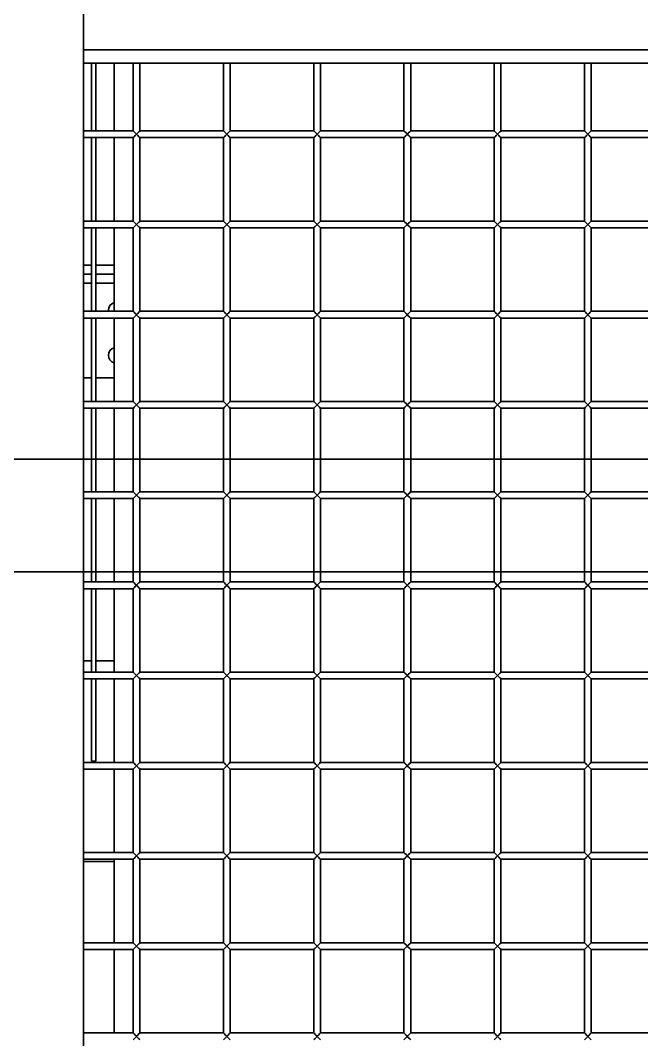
# Model space of a CAD drawing. Header units: millimetres. Extents: x 32496 to 166256, y 3504 to 23939.
# Drawn here: x 72091.5 to 72366.8, y 13026.7 to 13478.7 of the extents above; entities that cross this region are included whole.
import ezdxf

# ---------------------------------------------------------------- set-up
doc = ezdxf.new("R2010")
doc.units = ezdxf.units.MM
doc.layers.get('0').update_dxf_attribs({"lineweight": 35})

# ---------------------------------------------------------------- blocks, each defined once
blk = doc.blocks.new('DRGTJHYTHRTTR')
at = {"color": 7, "linetype": 'Continuous'}
for p, q in [((60371.04, -49682.69), (46149.04, -49682.69)), ((60371.04, -49732.69), (53249.04, -49732.69))]:
    blk.add_line(p, q, dxfattribs=at)
blk = doc.blocks.new('8-1250')
at = {"linetype": 'Continuous'}
for p, q in [((-926.63, -33446.27), (-926.63, -34431.79)), ((-300.63, -33505.79), (-926.63, -33505.79)), ((-926.63, -33511.79), (-300.63, -33511.79)), ((-923.13, -33511.79), (-923.13, -33541.79)), ((-921.13, -33511.79), (-921.13, -33541.79)), ((-913.13, -33511.79), (-913.13, -33541.79)), ((-904.63, -33511.79), (-904.63, -33541.79)), ((-901.63, -33511.79), (-901.63, -33541.79)), ((-864.63, -33511.79), (-864.63, -33541.79)), ((-861.63, -33511.79), (-861.63, -33541.79)), ((-824.63, -33511.79), (-824.63, -33541.79)), ((-821.63, -33511.79), (-821.63, -33541.79)), ((-784.63, -33511.79), (-784.63, -33541.79)), ((-781.63, -33511.79), (-781.63, -33541.79)), ((-744.63, -33511.79), (-744.63, -33541.79)), ((-741.63, -33511.79), (-741.63, -33541.79)), ((-704.63, -33511.79), (-704.63, -33541.79)), ((-701.63, -33511.79), (-701.63, -33541.79)), ((-926.63, -33541.79), (-904.63, -33541.79)), ((-904.63, -33544.79), (-901.63, -33541.79)), ((-904.63, -33541.79), (-901.63, -33544.79)), ((-901.63, -33541.79), (-864.63, -33541.79)), ((-864.63, -33544.79), (-861.63, -33541.79)), ((-864.63, -33541.79), (-861.63, -33544.79)), ((-861.63, -33541.79), (-824.63, -33541.79)), ((-824.63, -33544.79), (-821.63, -33541.79)), ((-824.63, -33541.79), (-821.63, -33544.79)), ((-821.63, -33541.79), (-784.63, -33541.79)), ((-784.63, -33544.79), (-781.63, -33541.79)), ((-784.63, -33541.79), (-781.63, -33544.79)), ((-781.63, -33541.79), (-744.63, -33541.79)), ((-744.63, -33544.79), (-741.63, -33541.79)), ((-744.63, -33541.79), (-741.63, -33544.79)), ((-741.63, -33541.79), (-704.63, -33541.79)), ((-704.63, -33541.79), (-701.63, -33544.79)), ((-704.63, -33544.79), (-701.63, -33541.79)), ((-701.63, -33541.79), (-664.63, -33541.79)), ((-926.63, -33544.79), (-904.63, -33544.79)), ((-923.13, -33544.79), (-923.13, -33581.79)), ((-921.13, -33544.79), (-921.13, -33581.79)), ((-913.13, -33544.79), (-913.13, -33581.79)), ((-904.63, -33544.79), (-904.63, -33581.79)), ((-901.63, -33544.79), (-864.63, -33544.79)), ((-901.63, -33544.79), (-901.63, -33581.79)), ((-864.63, -33544.79), (-864.63, -33581.79)), ((-861.63, -33544.79), (-824.63, -33544.79)), ((-861.63, -33544.79), (-861.63, -33581.79)), ((-824.63, -33544.79), (-824.63, -33581.79)), ((-821.63, -33544.79), (-784.63, -33544.79)), ((-821.63, -33544.79), (-821.63, -33581.79)), ((-784.63, -33544.79), (-784.63, -33581.79)), ((-781.63, -33544.79), (-744.63, -33544.79)), ((-781.63, -33544.79), (-781.63, -33581.79)), ((-744.63, -33544.79), (-744.63, -33581.79)), ((-741.63, -33544.79), (-704.63, -33544.79)), ((-741.63, -33544.79), (-741.63, -33581.79)), ((-704.63, -33544.79), (-704.63, -33581.79)), ((-701.63, -33544.79), (-664.63, -33544.79)), ((-701.63, -33544.79), (-701.63, -33581.79)), ((-926.63, -33581.79), (-904.63, -33581.79)), ((-904.63, -33584.79), (-901.63, -33581.79)), ((-904.63, -33581.79), (-901.63, -33584.79)), ((-901.63, -33581.79), (-864.63, -33581.79)), ((-864.63, -33584.79), (-861.63, -33581.79)), ((-864.63, -33581.79), (-861.63, -33584.79)), ((-861.63, -33581.79), (-824.63, -33581.79)), ((-824.63, -33584.79), (-821.63, -33581.79)), ((-824.63, -33581.79), (-821.63, -33584.79)), ((-821.63, -33581.79), (-784.63, -33581.79)), ((-784.63, -33584.79), (-781.63, -33581.79)), ((-784.63, -33581.79), (-781.63, -33584.79)), ((-781.63, -33581.79), (-744.63, -33581.79)), ((-744.63, -33581.79), (-741.63, -33584.79)), ((-744.63, -33584.79), (-741.63, -33581.79)), ((-741.63, -33581.79), (-704.63, -33581.79)), ((-704.63, -33581.79), (-701.63, -33584.79)), ((-704.63, -33584.79), (-701.63, -33581.79)), ((-701.63, -33581.79), (-664.63, -33581.79)), ((-926.63, -33584.79), (-904.63, -33584.79)), ((-923.13, -33584.79), (-923.13, -33621.79)), ((-921.13, -33584.79), (-921.13, -33621.79)), ((-913.13, -33584.79), (-913.13, -33621.79)), ((-904.63, -33584.79), (-904.63, -33621.79)), ((-901.63, -33584.79), (-864.63, -33584.79)), ((-901.63, -33584.79), (-901.63, -33621.79)), ((-864.63, -33584.79), (-864.63, -33621.79)), ((-861.63, -33584.79), (-824.63, -33584.79)), ((-861.63, -33584.79), (-861.63, -33621.79)), ((-824.63, -33584.79), (-824.63, -33621.79)), ((-821.63, -33584.79), (-784.63, -33584.79)), ((-821.63, -33584.79), (-821.63, -33621.79)), ((-784.63, -33584.79), (-784.63, -33621.79)), ((-781.63, -33584.79), (-744.63, -33584.79)), ((-781.63, -33584.79), (-781.63, -33621.79)), ((-744.63, -33584.79), (-744.63, -33621.79)), ((-741.63, -33584.79), (-704.63, -33584.79)), ((-741.63, -33584.79), (-741.63, -33621.79)), ((-704.63, -33584.79), (-704.63, -33621.79)), ((-701.63, -33584.79), (-664.63, -33584.79)), ((-701.63, -33584.79), (-701.63, -33621.79)), ((-923.13, -33601.29), (-926.63, -33601.29)), ((-913.13, -33601.29), (-921.13, -33601.29)), ((-926.63, -33605.29), (-923.13, -33605.29)), ((-921.13, -33605.29), (-913.13, -33605.29)), ((-923.13, -33609.29), (-926.63, -33609.29)), ((-913.13, -33609.29), (-921.13, -33609.29)), ((-926.63, -33621.79), (-904.63, -33621.79)), ((-904.63, -33624.79), (-901.63, -33621.79)), ((-904.63, -33621.79), (-901.63, -33624.79)), ((-901.63, -33621.79), (-864.63, -33621.79)), ((-864.63, -33624.79), (-861.63, -33621.79)), ((-864.63, -33621.79), (-861.63, -33624.79)), ((-861.63, -33621.79), (-824.63, -33621.79)), ((-824.63, -33624.79), (-821.63, -33621.79)), ((-824.63, -33621.79), (-821.63, -33624.79)), ((-821.63, -33621.79), (-784.63, -33621.79)), ((-784.63, -33621.79), (-781.63, -33624.79)), ((-784.63, -33624.79), (-781.63, -33621.79)), ((-781.63, -33621.79), (-744.63, -33621.79)), ((-744.63, -33621.79), (-741.63, -33624.79)), ((-744.63, -33624.79), (-741.63, -33621.79)), ((-741.63, -33621.79), (-704.63, -33621.79)), ((-704.63, -33621.79), (-701.63, -33624.79)), ((-704.63, -33624.79), (-701.63, -33621.79)), ((-701.63, -33621.79), (-664.63, -33621.79)), ((-926.63, -33624.79), (-904.63, -33624.79)), ((-923.13, -33624.79), (-923.13, -33661.79)), ((-921.13, -33624.79), (-921.13, -33661.79)), ((-913.13, -33624.79), (-913.13, -33661.79)), ((-904.63, -33624.79), (-904.63, -33661.79)), ((-901.63, -33624.79), (-864.63, -33624.79)), ((-901.63, -33624.79), (-901.63, -33661.79)), ((-864.63, -33624.79), (-864.63, -33661.79)), ((-861.63, -33624.79), (-824.63, -33624.79)), ((-861.63, -33624.79), (-861.63, -33661.79)), ((-824.63, -33624.79), (-824.63, -33661.79)), ((-821.63, -33624.79), (-784.63, -33624.79)), ((-821.63, -33624.79), (-821.63, -33661.79)), ((-784.63, -33624.79), (-784.63, -33661.79)), ((-781.63, -33624.79), (-744.63, -33624.79)), ((-781.63, -33624.79), (-781.63, -33661.79)), ((-744.63, -33624.79), (-744.63, -33661.79)), ((-741.63, -33624.79), (-704.63, -33624.79)), ((-741.63, -33624.79), (-741.63, -33661.79)), ((-704.63, -33624.79), (-704.63, -33661.79)), ((-701.63, -33624.79), (-664.63, -33624.79)), ((-701.63, -33624.79), (-701.63, -33661.79)), ((-923.13, -33651.29), (-926.63, -33651.29)), ((-913.13, -33651.29), (-921.13, -33651.29)), ((-926.63, -33661.79), (-904.63, -33661.79)), ((-926.63, -33664.79), (-904.63, -33664.79)), ((-923.13, -33664.79), (-923.13, -33701.79)), ((-921.13, -33664.79), (-921.13, -33701.79)), ((-913.13, -33664.79), (-913.13, -33701.79)), ((-904.63, -33664.79), (-901.63, -33661.79)), ((-904.63, -33661.79), (-901.63, -33664.79)), ((-904.63, -33664.79), (-904.63, -33701.79)), ((-901.63, -33661.79), (-864.63, -33661.79)), ((-901.63, -33664.79), (-864.63, -33664.79)), ((-901.63, -33664.79), (-901.63, -33701.79)), ((-864.63, -33664.79), (-861.63, -33661.79)), ((-864.63, -33661.79), (-861.63, -33664.79)), ((-864.63, -33664.79), (-864.63, -33701.79)), ((-861.63, -33661.79), (-824.63, -33661.79)), ((-861.63, -33664.79), (-824.63, -33664.79)), ((-861.63, -33664.79), (-861.63, -33701.79)), ((-824.63, -33661.79), (-821.63, -33664.79)), ((-824.63, -33664.79), (-821.63, -33661.79)), ((-824.63, -33664.79), (-824.63, -33701.79)), ((-821.63, -33661.79), (-784.63, -33661.79)), ((-821.63, -33664.79), (-784.63, -33664.79)), ((-821.63, -33664.79), (-821.63, -33701.79)), ((-784.63, -33661.79), (-781.63, -33664.79)), ((-784.63, -33664.79), (-781.63, -33661.79)), ((-784.63, -33664.79), (-784.63, -33701.79)), ((-781.63, -33661.79), (-744.63, -33661.79)), ((-781.63, -33664.79), (-744.63, -33664.79)), ((-781.63, -33664.79), (-781.63, -33701.79)), ((-744.63, -33661.79), (-741.63, -33664.79)), ((-744.63, -33664.79), (-741.63, -33661.79)), ((-744.63, -33664.79), (-744.63, -33701.79)), ((-741.63, -33661.79), (-704.63, -33661.79)), ((-741.63, -33664.79), (-704.63, -33664.79)), ((-741.63, -33664.79), (-741.63, -33701.79)), ((-704.63, -33661.79), (-701.63, -33664.79)), ((-704.63, -33664.79), (-701.63, -33661.79)), ((-704.63, -33664.79), (-704.63, -33701.79)), ((-701.63, -33661.79), (-664.63, -33661.79)), ((-701.63, -33664.79), (-664.63, -33664.79)), ((-701.63, -33664.79), (-701.63, -33701.79)), ((-926.63, -33701.79), (-904.63, -33701.79)), ((-926.63, -33704.79), (-904.63, -33704.79)), ((-923.13, -33704.79), (-923.13, -33741.79)), ((-921.13, -33704.79), (-921.13, -33741.79)), ((-913.13, -33704.79), (-913.13, -33741.79)), ((-904.63, -33704.79), (-901.63, -33701.79)), ((-904.63, -33701.79), (-901.63, -33704.79)), ((-904.63, -33704.79), (-904.63, -33741.79)), ((-901.63, -33701.79), (-864.63, -33701.79)), ((-901.63, -33704.79), (-864.63, -33704.79)), ((-901.63, -33704.79), (-901.63, -33741.79)), ((-864.63, -33701.79), (-861.63, -33704.79)), ((-864.63, -33704.79), (-861.63, -33701.79)), ((-864.63, -33704.79), (-864.63, -33741.79)), ((-861.63, -33701.79), (-824.63, -33701.79)), ((-861.63, -33704.79), (-824.63, -33704.79)), ((-861.63, -33704.79), (-861.63, -33741.79)), ((-824.63, -33701.79), (-821.63, -33704.79)), ((-824.63, -33704.79), (-821.63, -33701.79)), ((-824.63, -33704.79), (-824.63, -33741.79)), ((-821.63, -33701.79), (-784.63, -33701.79)), ((-821.63, -33704.79), (-784.63, -33704.79)), ((-821.63, -33704.79), (-821.63, -33741.79)), ((-784.63, -33701.79), (-781.63, -33704.79)), ((-784.63, -33704.79), (-781.63, -33701.79)), ((-784.63, -33704.79), (-784.63, -33741.79)), ((-781.63, -33701.79), (-744.63, -33701.79)), ((-781.63, -33704.79), (-744.63, -33704.79)), ((-781.63, -33704.79), (-781.63, -33741.79)), ((-744.63, -33701.79), (-741.63, -33704.79)), ((-744.63, -33704.79), (-741.63, -33701.79)), ((-744.63, -33704.79), (-744.63, -33741.79)), ((-741.63, -33701.79), (-704.63, -33701.79)), ((-741.63, -33704.79), (-704.63, -33704.79)), ((-741.63, -33704.79), (-741.63, -33741.79)), ((-704.63, -33701.79), (-701.63, -33704.79)), ((-704.63, -33704.79), (-701.63, -33701.79)), ((-704.63, -33704.79), (-704.63, -33741.79)), ((-701.63, -33701.79), (-664.63, -33701.79)), ((-701.63, -33704.79), (-664.63, -33704.79)), ((-701.63, -33704.79), (-701.63, -33741.79)), ((-926.63, -33741.79), (-904.63, -33741.79)), ((-904.63, -33741.79), (-901.63, -33744.79)), ((-904.63, -33744.79), (-901.63, -33741.79)), ((-901.63, -33741.79), (-864.63, -33741.79)), ((-864.63, -33741.79), (-861.63, -33744.79)), ((-864.63, -33744.79), (-861.63, -33741.79)), ((-861.63, -33741.79), (-824.63, -33741.79)), ((-824.63, -33741.79), (-821.63, -33744.79)), ((-824.63, -33744.79), (-821.63, -33741.79)), ((-821.63, -33741.79), (-784.63, -33741.79)), ((-784.63, -33741.79), (-781.63, -33744.79)), ((-784.63, -33744.79), (-781.63, -33741.79)), ((-781.63, -33741.79), (-744.63, -33741.79)), ((-744.63, -33741.79), (-741.63, -33744.79)), ((-744.63, -33744.79), (-741.63, -33741.79)), ((-741.63, -33741.79), (-704.63, -33741.79)), ((-704.63, -33741.79), (-701.63, -33744.79)), ((-704.63, -33744.79), (-701.63, -33741.79)), ((-701.63, -33741.79), (-664.63, -33741.79)), ((-926.63, -33744.79), (-904.63, -33744.79)), ((-923.13, -33744.79), (-923.13, -33781.79)), ((-921.13, -33744.79), (-921.13, -33781.79)), ((-913.13, -33744.79), (-913.13, -33781.79)), ((-904.63, -33744.79), (-904.63, -33781.79)), ((-901.63, -33744.79), (-864.63, -33744.79)), ((-901.63, -33744.79), (-901.63, -33781.79)), ((-864.63, -33744.79), (-864.63, -33781.79)), ((-861.63, -33744.79), (-824.63, -33744.79)), ((-861.63, -33744.79), (-861.63, -33781.79)), ((-824.63, -33744.79), (-824.63, -33781.79)), ((-821.63, -33744.79), (-784.63, -33744.79)), ((-821.63, -33744.79), (-821.63, -33781.79)), ((-784.63, -33744.79), (-784.63, -33781.79)), ((-781.63, -33744.79), (-744.63, -33744.79)), ((-781.63, -33744.79), (-781.63, -33781.79)), ((-744.63, -33744.79), (-744.63, -33781.79)), ((-741.63, -33744.79), (-704.63, -33744.79)), ((-741.63, -33744.79), (-741.63, -33781.79)), ((-704.63, -33744.79), (-704.63, -33781.79)), ((-701.63, -33744.79), (-664.63, -33744.79)), ((-701.63, -33744.79), (-701.63, -33781.79)), ((-926.63, -33776.79), (-923.13, -33776.79)), ((-921.13, -33776.79), (-913.13, -33776.79)), ((-926.63, -33781.79), (-904.63, -33781.79)), ((-904.63, -33781.79), (-901.63, -33784.79)), ((-904.63, -33784.79), (-901.63, -33781.79)), ((-901.63, -33781.79), (-864.63, -33781.79)), ((-864.63, -33781.79), (-861.63, -33784.79)), ((-864.63, -33784.79), (-861.63, -33781.79)), ((-861.63, -33781.79), (-824.63, -33781.79)), ((-824.63, -33781.79), (-821.63, -33784.79)), ((-824.63, -33784.79), (-821.63, -33781.79)), ((-821.63, -33781.79), (-784.63, -33781.79)), ((-784.63, -33781.79), (-781.63, -33784.79)), ((-784.63, -33784.79), (-781.63, -33781.79)), ((-781.63, -33781.79), (-744.63, -33781.79)), ((-744.63, -33781.79), (-741.63, -33784.79)), ((-744.63, -33784.79), (-741.63, -33781.79)), ((-741.63, -33781.79), (-704.63, -33781.79)), ((-704.63, -33781.79), (-701.63, -33784.79)), ((-704.63, -33784.79), (-701.63, -33781.79)), ((-701.63, -33781.79), (-664.63, -33781.79)), ((-926.63, -33784.79), (-904.63, -33784.79)), ((-923.13, -33784.79), (-923.13, -33821.29)), ((-921.13, -33784.79), (-921.13, -33821.29)), ((-913.13, -33784.79), (-913.13, -33821.79)), ((-904.63, -33784.79), (-904.63, -33821.79)), ((-901.63, -33784.79), (-864.63, -33784.79)), ((-901.63, -33784.79), (-901.63, -33821.79)), ((-864.63, -33784.79), (-864.63, -33821.79)), ((-861.63, -33784.79), (-824.63, -33784.79)), ((-861.63, -33784.79), (-861.63, -33821.79)), ((-824.63, -33784.79), (-824.63, -33821.79)), ((-821.63, -33784.79), (-784.63, -33784.79)), ((-821.63, -33784.79), (-821.63, -33821.79)), ((-784.63, -33784.79), (-784.63, -33821.79)), ((-781.63, -33784.79), (-744.63, -33784.79)), ((-781.63, -33784.79), (-781.63, -33821.79)), ((-744.63, -33784.79), (-744.63, -33821.79)), ((-741.63, -33784.79), (-704.63, -33784.79)), ((-741.63, -33784.79), (-741.63, -33821.79)), ((-704.63, -33784.79), (-704.63, -33821.79)), ((-701.63, -33784.79), (-664.63, -33784.79)), ((-701.63, -33784.79), (-701.63, -33821.79)), ((-926.63, -33821.79), (-904.63, -33821.79)), ((-923.13, -33821.29), (-921.13, -33821.29)), ((-904.63, -33821.79), (-901.63, -33824.79)), ((-904.63, -33824.79), (-901.63, -33821.79)), ((-901.63, -33821.79), (-864.63, -33821.79)), ((-864.63, -33821.79), (-861.63, -33824.79)), ((-864.63, -33824.79), (-861.63, -33821.79)), ((-861.63, -33821.79), (-824.63, -33821.79)), ((-824.63, -33821.79), (-821.63, -33824.79)), ((-824.63, -33824.79), (-821.63, -33821.79)), ((-821.63, -33821.79), (-784.63, -33821.79)), ((-784.63, -33821.79), (-781.63, -33824.79)), ((-784.63, -33824.79), (-781.63, -33821.79)), ((-781.63, -33821.79), (-744.63, -33821.79)), ((-744.63, -33821.79), (-741.63, -33824.79)), ((-744.63, -33824.79), (-741.63, -33821.79)), ((-741.63, -33821.79), (-704.63, -33821.79)), ((-704.63, -33821.79), (-701.63, -33824.79)), ((-704.63, -33824.79), (-701.63, -33821.79)), ((-701.63, -33821.79), (-664.63, -33821.79)), ((-926.63, -33824.79), (-904.63, -33824.79)), ((-913.13, -33824.79), (-913.13, -33861.79)), ((-904.63, -33824.79), (-904.63, -33861.79)), ((-901.63, -33824.79), (-864.63, -33824.79)), ((-901.63, -33824.79), (-901.63, -33861.79)), ((-864.63, -33824.79), (-864.63, -33861.79)), ((-861.63, -33824.79), (-824.63, -33824.79)), ((-861.63, -33824.79), (-861.63, -33861.79)), ((-824.63, -33824.79), (-824.63, -33861.79)), ((-821.63, -33824.79), (-784.63, -33824.79)), ((-821.63, -33824.79), (-821.63, -33861.79)), ((-784.63, -33824.79), (-784.63, -33861.79)), ((-781.63, -33824.79), (-744.63, -33824.79)), ((-781.63, -33824.79), (-781.63, -33861.79)), ((-744.63, -33824.79), (-744.63, -33861.79)), ((-741.63, -33824.79), (-704.63, -33824.79)), ((-741.63, -33824.79), (-741.63, -33861.79)), ((-704.63, -33824.79), (-704.63, -33861.79)), ((-701.63, -33824.79), (-664.63, -33824.79)), ((-701.63, -33824.79), (-701.63, -33861.79)), ((-926.63, -33861.79), (-904.63, -33861.79)), ((-904.63, -33861.79), (-901.63, -33864.79)), ((-904.63, -33864.79), (-901.63, -33861.79)), ((-901.63, -33861.79), (-864.63, -33861.79)), ((-864.63, -33861.79), (-861.63, -33864.79)), ((-864.63, -33864.79), (-861.63, -33861.79)), ((-861.63, -33861.79), (-824.63, -33861.79)), ((-824.63, -33861.79), (-821.63, -33864.79)), ((-824.63, -33864.79), (-821.63, -33861.79)), ((-821.63, -33861.79), (-784.63, -33861.79)), ((-784.63, -33861.79), (-781.63, -33864.79)), ((-784.63, -33864.79), (-781.63, -33861.79)), ((-781.63, -33861.79), (-744.63, -33861.79)), ((-744.63, -33861.79), (-741.63, -33864.79)), ((-744.63, -33864.79), (-741.63, -33861.79)), ((-741.63, -33861.79), (-704.63, -33861.79)), ((-704.63, -33861.79), (-701.63, -33864.79)), ((-704.63, -33864.79), (-701.63, -33861.79)), ((-701.63, -33861.79), (-664.63, -33861.79)), ((-926.63, -33864.79), (-904.63, -33864.79)), ((-926.63, -33865.79), (-913.13, -33865.79)), ((-913.13, -33864.79), (-913.13, -33901.79)), ((-904.63, -33864.79), (-904.63, -33901.79)), ((-901.63, -33864.79), (-864.63, -33864.79)), ((-901.63, -33864.79), (-901.63, -33901.79)), ((-864.63, -33864.79), (-864.63, -33901.79)), ((-861.63, -33864.79), (-824.63, -33864.79)), ((-861.63, -33864.79), (-861.63, -33901.79)), ((-824.63, -33864.79), (-824.63, -33901.79)), ((-821.63, -33864.79), (-784.63, -33864.79)), ((-821.63, -33864.79), (-821.63, -33901.79)), ((-784.63, -33864.79), (-784.63, -33901.79)), ((-781.63, -33864.79), (-744.63, -33864.79)), ((-781.63, -33864.79), (-781.63, -33901.79)), ((-744.63, -33864.79), (-744.63, -33901.79)), ((-741.63, -33864.79), (-704.63, -33864.79)), ((-741.63, -33864.79), (-741.63, -33901.79)), ((-704.63, -33864.79), (-704.63, -33901.79)), ((-701.63, -33864.79), (-664.63, -33864.79)), ((-701.63, -33864.79), (-701.63, -33901.79)), ((-926.63, -33901.79), (-904.63, -33901.79)), ((-904.63, -33901.79), (-901.63, -33904.79)), ((-904.63, -33904.79), (-901.63, -33901.79)), ((-901.63, -33901.79), (-864.63, -33901.79)), ((-864.63, -33901.79), (-861.63, -33904.79)), ((-864.63, -33904.79), (-861.63, -33901.79)), ((-861.63, -33901.79), (-824.63, -33901.79)), ((-824.63, -33901.79), (-821.63, -33904.79)), ((-824.63, -33904.79), (-821.63, -33901.79)), ((-821.63, -33901.79), (-784.63, -33901.79)), ((-784.63, -33901.79), (-781.63, -33904.79)), ((-784.63, -33904.79), (-781.63, -33901.79)), ((-781.63, -33901.79), (-744.63, -33901.79)), ((-744.63, -33901.79), (-741.63, -33904.79)), ((-744.63, -33904.79), (-741.63, -33901.79)), ((-741.63, -33901.79), (-704.63, -33901.79)), ((-704.63, -33901.79), (-701.63, -33904.79)), ((-704.63, -33904.79), (-701.63, -33901.79)), ((-701.63, -33901.79), (-664.63, -33901.79)), ((-926.63, -33904.79), (-904.63, -33904.79)), ((-913.13, -33904.79), (-913.13, -33941.79)), ((-904.63, -33904.79), (-904.63, -33941.79)), ((-901.63, -33904.79), (-864.63, -33904.79)), ((-901.63, -33904.79), (-901.63, -33941.79)), ((-864.63, -33904.79), (-864.63, -33941.79)), ((-861.63, -33904.79), (-824.63, -33904.79)), ((-861.63, -33904.79), (-861.63, -33941.79)), ((-824.63, -33904.79), (-824.63, -33941.79)), ((-821.63, -33904.79), (-784.63, -33904.79)), ((-821.63, -33904.79), (-821.63, -33941.79)), ((-784.63, -33904.79), (-784.63, -33941.79)), ((-781.63, -33904.79), (-744.63, -33904.79)), ((-781.63, -33904.79), (-781.63, -33941.79)), ((-744.63, -33904.79), (-744.63, -33941.79)), ((-741.63, -33904.79), (-704.63, -33904.79)), ((-741.63, -33904.79), (-741.63, -33941.79)), ((-704.63, -33904.79), (-704.63, -33941.79)), ((-701.63, -33904.79), (-664.63, -33904.79)), ((-701.63, -33904.79), (-701.63, -33941.79)), ((-926.63, -33941.79), (-904.63, -33941.79)), ((-904.63, -33941.79), (-901.63, -33944.79)), ((-904.63, -33944.79), (-901.63, -33941.79)), ((-901.63, -33941.79), (-864.63, -33941.79)), ((-864.63, -33941.79), (-861.63, -33944.79)), ((-864.63, -33944.79), (-861.63, -33941.79)), ((-861.63, -33941.79), (-824.63, -33941.79)), ((-824.63, -33941.79), (-821.63, -33944.79)), ((-824.63, -33944.79), (-821.63, -33941.79)), ((-821.63, -33941.79), (-784.63, -33941.79)), ((-784.63, -33941.79), (-781.63, -33944.79)), ((-784.63, -33944.79), (-781.63, -33941.79)), ((-781.63, -33941.79), (-744.63, -33941.79)), ((-744.63, -33941.79), (-741.63, -33944.79)), ((-744.63, -33944.79), (-741.63, -33941.79)), ((-741.63, -33941.79), (-704.63, -33941.79)), ((-704.63, -33941.79), (-701.63, -33944.79)), ((-704.63, -33944.79), (-701.63, -33941.79)), ((-701.63, -33941.79), (-664.63, -33941.79))]:
    blk.add_line(p, q, dxfattribs=at)
for points in [[(-904.63, -33541.79), (-904.2, -33542.22), (-903.71, -33542.71), (-902.54, -33543.88)], [(-903.13, -33543.29), (-902.54, -33542.7), (-902.07, -33542.23), (-901.74, -33541.9)], [(-864.63, -33541.79), (-864.2, -33542.22), (-863.71, -33542.71), (-862.54, -33543.88)], [(-863.13, -33543.29), (-862.54, -33542.7), (-862.07, -33542.23), (-861.74, -33541.9)], [(-824.63, -33541.79), (-824.2, -33542.22), (-823.71, -33542.71), (-822.54, -33543.88)], [(-823.13, -33543.29), (-822.54, -33542.7), (-822.07, -33542.23), (-821.74, -33541.9)], [(-784.63, -33541.79), (-784.2, -33542.22), (-783.71, -33542.71), (-782.54, -33543.88)], [(-783.13, -33543.29), (-782.54, -33542.7), (-782.07, -33542.23), (-781.74, -33541.9)], [(-744.63, -33541.79), (-744.2, -33542.22), (-743.71, -33542.71), (-742.54, -33543.88)], [(-743.13, -33543.29), (-742.54, -33542.7), (-742.07, -33542.23), (-741.74, -33541.9)], [(-704.63, -33541.79), (-704.2, -33542.22), (-703.71, -33542.71), (-702.54, -33543.88)], [(-703.13, -33543.29), (-702.54, -33542.7), (-702.07, -33542.23), (-701.74, -33541.9)], [(-903.13, -33543.29), (-903.72, -33543.88), (-904.19, -33544.35), (-904.51, -33544.67)], [(-901.74, -33544.67), (-902.07, -33544.35), (-902.54, -33543.88)], [(-863.13, -33543.29), (-863.72, -33543.88), (-864.19, -33544.35), (-864.51, -33544.67)], [(-861.74, -33544.67), (-862.07, -33544.35), (-862.54, -33543.88)], [(-823.13, -33543.29), (-823.72, -33543.88), (-824.19, -33544.35), (-824.51, -33544.67)], [(-821.74, -33544.67), (-822.07, -33544.35), (-822.54, -33543.88)], [(-783.13, -33543.29), (-783.72, -33543.88), (-784.19, -33544.35), (-784.51, -33544.67)], [(-781.74, -33544.67), (-782.07, -33544.35), (-782.54, -33543.88)], [(-743.13, -33543.29), (-743.72, -33543.88), (-744.19, -33544.35), (-744.51, -33544.67)], [(-741.74, -33544.67), (-742.07, -33544.35), (-742.54, -33543.88)], [(-703.13, -33543.29), (-703.72, -33543.88), (-704.19, -33544.35), (-704.51, -33544.67)], [(-701.74, -33544.67), (-702.07, -33544.35), (-702.54, -33543.88)], [(-904.63, -33581.79), (-904.2, -33582.22), (-903.71, -33582.71), (-902.54, -33583.88)], [(-903.13, -33583.29), (-903.72, -33583.88), (-904.19, -33584.35), (-904.51, -33584.67)], [(-903.13, -33583.29), (-902.54, -33582.7), (-902.07, -33582.23), (-901.74, -33581.9)], [(-864.63, -33581.79), (-864.2, -33582.22), (-863.71, -33582.71), (-862.54, -33583.88)], [(-863.13, -33583.29), (-863.72, -33583.88), (-864.19, -33584.35), (-864.51, -33584.67)], [(-863.13, -33583.29), (-862.54, -33582.7), (-862.07, -33582.23), (-861.74, -33581.9)], [(-824.63, -33581.79), (-824.2, -33582.22), (-823.71, -33582.71), (-822.54, -33583.88)], [(-823.13, -33583.29), (-823.72, -33583.88), (-824.19, -33584.35), (-824.51, -33584.67)], [(-823.13, -33583.29), (-822.54, -33582.7), (-822.07, -33582.23), (-821.74, -33581.9)], [(-784.63, -33581.79), (-784.2, -33582.22), (-783.71, -33582.71), (-782.54, -33583.88)], [(-783.13, -33583.29), (-783.72, -33583.88), (-784.19, -33584.35), (-784.51, -33584.67)], [(-783.13, -33583.29), (-782.54, -33582.7), (-782.07, -33582.23), (-781.74, -33581.9)], [(-744.63, -33581.79), (-744.2, -33582.22), (-743.71, -33582.71), (-742.54, -33583.88)], [(-743.13, -33583.29), (-743.72, -33583.88), (-744.19, -33584.35), (-744.51, -33584.67)], [(-743.13, -33583.29), (-742.54, -33582.7), (-742.07, -33582.23), (-741.74, -33581.9)], [(-704.63, -33581.79), (-704.2, -33582.22), (-703.71, -33582.71), (-702.54, -33583.88)], [(-703.13, -33583.29), (-703.72, -33583.88), (-704.19, -33584.35), (-704.51, -33584.67)], [(-703.13, -33583.29), (-702.54, -33582.7), (-702.07, -33582.23), (-701.74, -33581.9)], [(-901.74, -33584.67), (-902.07, -33584.35), (-902.54, -33583.88)], [(-861.74, -33584.67), (-862.07, -33584.35), (-862.54, -33583.88)], [(-821.74, -33584.67), (-822.07, -33584.35), (-822.54, -33583.88)], [(-781.74, -33584.67), (-782.07, -33584.35), (-782.54, -33583.88)], [(-741.74, -33584.67), (-742.07, -33584.35), (-742.54, -33583.88)], [(-701.74, -33584.67), (-702.07, -33584.35), (-702.54, -33583.88)], [(-904.63, -33621.79), (-904.2, -33622.22), (-903.71, -33622.71), (-902.54, -33623.88)], [(-903.13, -33623.29), (-903.72, -33623.88), (-904.19, -33624.35), (-904.51, -33624.67)], [(-903.13, -33623.29), (-902.54, -33622.7), (-902.07, -33622.23), (-901.74, -33621.9)], [(-901.74, -33624.67), (-902.07, -33624.35), (-902.54, -33623.88)], [(-864.63, -33621.79), (-864.2, -33622.22), (-863.71, -33622.71), (-862.54, -33623.88)], [(-863.13, -33623.29), (-863.72, -33623.88), (-864.19, -33624.35), (-864.51, -33624.67)], [(-863.13, -33623.29), (-862.54, -33622.7), (-862.07, -33622.23), (-861.74, -33621.9)], [(-861.74, -33624.67), (-862.07, -33624.35), (-862.54, -33623.88)], [(-824.63, -33621.79), (-824.2, -33622.22), (-823.71, -33622.71), (-822.54, -33623.88)], [(-823.13, -33623.29), (-823.72, -33623.88), (-824.19, -33624.35), (-824.51, -33624.67)], [(-823.13, -33623.29), (-822.54, -33622.7), (-822.07, -33622.23), (-821.74, -33621.9)], [(-821.74, -33624.67), (-822.07, -33624.35), (-822.54, -33623.88)], [(-784.63, -33621.79), (-784.2, -33622.22), (-783.71, -33622.71), (-782.54, -33623.88)], [(-783.13, -33623.29), (-783.72, -33623.88), (-784.19, -33624.35), (-784.51, -33624.67)], [(-783.13, -33623.29), (-782.54, -33622.7), (-782.07, -33622.23), (-781.74, -33621.9)], [(-781.74, -33624.67), (-782.07, -33624.35), (-782.54, -33623.88)], [(-744.63, -33621.79), (-744.2, -33622.22), (-743.71, -33622.71), (-742.54, -33623.88)], [(-743.13, -33623.29), (-743.72, -33623.88), (-744.19, -33624.35), (-744.51, -33624.67)], [(-743.13, -33623.29), (-742.54, -33622.7), (-742.07, -33622.23), (-741.74, -33621.9)], [(-741.74, -33624.67), (-742.07, -33624.35), (-742.54, -33623.88)], [(-704.63, -33621.79), (-704.2, -33622.22), (-703.71, -33622.71), (-702.54, -33623.88)], [(-703.13, -33623.29), (-703.72, -33623.88), (-704.19, -33624.35), (-704.51, -33624.67)], [(-703.13, -33623.29), (-702.54, -33622.7), (-702.07, -33622.23), (-701.74, -33621.9)], [(-701.74, -33624.67), (-702.07, -33624.35), (-702.54, -33623.88)], [(-904.63, -33661.79), (-904.2, -33662.22), (-903.71, -33662.71), (-902.54, -33663.88)], [(-903.13, -33663.29), (-903.72, -33663.88), (-904.19, -33664.35), (-904.51, -33664.67)], [(-903.13, -33663.29), (-902.54, -33662.7), (-902.07, -33662.23), (-901.74, -33661.9)], [(-901.74, -33664.67), (-902.07, -33664.35), (-902.54, -33663.88)], [(-864.63, -33661.79), (-864.2, -33662.22), (-863.71, -33662.71), (-862.54, -33663.88)], [(-863.13, -33663.29), (-863.72, -33663.88), (-864.19, -33664.35), (-864.51, -33664.67)], [(-863.13, -33663.29), (-862.54, -33662.7), (-862.07, -33662.23), (-861.74, -33661.9)], [(-861.74, -33664.67), (-862.07, -33664.35), (-862.54, -33663.88)], [(-824.63, -33661.79), (-824.2, -33662.22), (-823.71, -33662.71), (-822.54, -33663.88)], [(-823.13, -33663.29), (-823.72, -33663.88), (-824.19, -33664.35), (-824.51, -33664.67)], [(-823.13, -33663.29), (-822.54, -33662.7), (-822.07, -33662.23), (-821.74, -33661.9)], [(-821.74, -33664.67), (-822.07, -33664.35), (-822.54, -33663.88)], [(-784.63, -33661.79), (-784.2, -33662.22), (-783.71, -33662.71), (-782.54, -33663.88)], [(-783.13, -33663.29), (-783.72, -33663.88), (-784.19, -33664.35), (-784.51, -33664.67)], [(-783.13, -33663.29), (-782.54, -33662.7), (-782.07, -33662.23), (-781.74, -33661.9)], [(-781.74, -33664.67), (-782.07, -33664.35), (-782.54, -33663.88)], [(-744.63, -33661.79), (-744.2, -33662.22), (-743.71, -33662.71), (-742.54, -33663.88)], [(-743.13, -33663.29), (-743.72, -33663.88), (-744.19, -33664.35), (-744.51, -33664.67)], [(-743.13, -33663.29), (-742.54, -33662.7), (-742.07, -33662.23), (-741.74, -33661.9)], [(-741.74, -33664.67), (-742.07, -33664.35), (-742.54, -33663.88)], [(-704.63, -33661.79), (-704.2, -33662.22), (-703.71, -33662.71), (-702.54, -33663.88)], [(-703.13, -33663.29), (-703.72, -33663.88), (-704.19, -33664.35), (-704.51, -33664.67)], [(-703.13, -33663.29), (-702.54, -33662.7), (-702.07, -33662.23), (-701.74, -33661.9)], [(-701.74, -33664.67), (-702.07, -33664.35), (-702.54, -33663.88)], [(-904.63, -33701.79), (-904.2, -33702.22), (-903.71, -33702.71), (-902.54, -33703.88)], [(-903.13, -33703.29), (-903.72, -33703.88), (-904.19, -33704.35), (-904.51, -33704.67)], [(-903.13, -33703.29), (-902.54, -33702.7), (-902.07, -33702.23), (-901.74, -33701.9)], [(-901.74, -33704.67), (-902.07, -33704.35), (-902.54, -33703.88)], [(-864.63, -33701.79), (-864.2, -33702.22), (-863.71, -33702.71), (-862.54, -33703.88)], [(-863.13, -33703.29), (-863.72, -33703.88), (-864.19, -33704.35), (-864.51, -33704.67)], [(-863.13, -33703.29), (-862.54, -33702.7), (-862.07, -33702.23), (-861.74, -33701.9)], [(-861.74, -33704.67), (-862.07, -33704.35), (-862.54, -33703.88)], [(-824.63, -33701.79), (-824.2, -33702.22), (-823.71, -33702.71), (-822.54, -33703.88)], [(-823.13, -33703.29), (-823.72, -33703.88), (-824.19, -33704.35), (-824.51, -33704.67)], [(-823.13, -33703.29), (-822.54, -33702.7), (-822.07, -33702.23), (-821.74, -33701.9)], [(-821.74, -33704.67), (-822.07, -33704.35), (-822.54, -33703.88)], [(-784.63, -33701.79), (-784.2, -33702.22), (-783.71, -33702.71), (-782.54, -33703.88)], [(-783.13, -33703.29), (-783.72, -33703.88), (-784.19, -33704.35), (-784.51, -33704.67)], [(-783.13, -33703.29), (-782.54, -33702.7), (-782.07, -33702.23), (-781.74, -33701.9)], [(-781.74, -33704.67), (-782.07, -33704.35), (-782.54, -33703.88)], [(-744.63, -33701.79), (-744.2, -33702.22), (-743.71, -33702.71), (-742.54, -33703.88)], [(-743.13, -33703.29), (-743.72, -33703.88), (-744.19, -33704.35), (-744.51, -33704.67)], [(-743.13, -33703.29), (-742.54, -33702.7), (-742.07, -33702.23), (-741.74, -33701.9)], [(-741.74, -33704.67), (-742.07, -33704.35), (-742.54, -33703.88)], [(-704.63, -33701.79), (-704.2, -33702.22), (-703.71, -33702.71), (-702.54, -33703.88)], [(-703.13, -33703.29), (-703.72, -33703.88), (-704.19, -33704.35), (-704.51, -33704.67)], [(-703.13, -33703.29), (-702.54, -33702.7), (-702.07, -33702.23), (-701.74, -33701.9)], [(-701.74, -33704.67), (-702.07, -33704.35), (-702.54, -33703.88)], [(-904.63, -33741.79), (-904.2, -33742.22), (-903.71, -33742.71), (-902.54, -33743.88)], [(-903.13, -33743.29), (-902.54, -33742.7), (-902.07, -33742.23), (-901.74, -33741.9)], [(-864.63, -33741.79), (-864.2, -33742.22), (-863.71, -33742.71), (-862.54, -33743.88)], [(-863.13, -33743.29), (-862.54, -33742.7), (-862.07, -33742.23), (-861.74, -33741.9)], [(-824.63, -33741.79), (-824.2, -33742.22), (-823.71, -33742.71), (-822.54, -33743.88)], [(-823.13, -33743.29), (-822.54, -33742.7), (-822.07, -33742.23), (-821.74, -33741.9)], [(-784.63, -33741.79), (-784.2, -33742.22), (-783.71, -33742.71), (-782.54, -33743.88)], [(-783.13, -33743.29), (-782.54, -33742.7), (-782.07, -33742.23), (-781.74, -33741.9)], [(-744.63, -33741.79), (-744.2, -33742.22), (-743.71, -33742.71), (-742.54, -33743.88)], [(-743.13, -33743.29), (-742.54, -33742.7), (-742.07, -33742.23), (-741.74, -33741.9)], [(-704.63, -33741.79), (-704.2, -33742.22), (-703.71, -33742.71), (-702.54, -33743.88)], [(-703.13, -33743.29), (-702.54, -33742.7), (-702.07, -33742.23), (-701.74, -33741.9)], [(-903.13, -33743.29), (-903.72, -33743.88), (-904.19, -33744.35), (-904.51, -33744.67)], [(-901.74, -33744.67), (-902.07, -33744.35), (-902.54, -33743.88)], [(-863.13, -33743.29), (-863.72, -33743.88), (-864.19, -33744.35), (-864.51, -33744.67)], [(-861.74, -33744.67), (-862.07, -33744.35), (-862.54, -33743.88)], [(-823.13, -33743.29), (-823.72, -33743.88), (-824.19, -33744.35), (-824.51, -33744.67)], [(-821.74, -33744.67), (-822.07, -33744.35), (-822.54, -33743.88)], [(-783.13, -33743.29), (-783.72, -33743.88), (-784.19, -33744.35), (-784.51, -33744.67)], [(-781.74, -33744.67), (-782.07, -33744.35), (-782.54, -33743.88)], [(-743.13, -33743.29), (-743.72, -33743.88), (-744.19, -33744.35), (-744.51, -33744.67)], [(-741.74, -33744.67), (-742.07, -33744.35), (-742.54, -33743.88)], [(-703.13, -33743.29), (-703.72, -33743.88), (-704.19, -33744.35), (-704.51, -33744.67)], [(-701.74, -33744.67), (-702.07, -33744.35), (-702.54, -33743.88)], [(-904.63, -33781.79), (-904.2, -33782.22), (-903.71, -33782.71), (-902.54, -33783.88)], [(-903.13, -33783.29), (-902.54, -33782.7), (-902.07, -33782.23), (-901.74, -33781.9)], [(-864.63, -33781.79), (-864.2, -33782.22), (-863.71, -33782.71), (-862.54, -33783.88)], [(-863.13, -33783.29), (-862.54, -33782.7), (-862.07, -33782.23), (-861.74, -33781.9)], [(-824.63, -33781.79), (-824.2, -33782.22), (-823.71, -33782.71), (-822.54, -33783.88)], [(-823.13, -33783.29), (-822.54, -33782.7), (-822.07, -33782.23), (-821.74, -33781.9)], [(-784.63, -33781.79), (-784.2, -33782.22), (-783.71, -33782.71), (-782.54, -33783.88)], [(-783.13, -33783.29), (-782.54, -33782.7), (-782.07, -33782.23), (-781.74, -33781.9)], [(-744.63, -33781.79), (-744.2, -33782.22), (-743.71, -33782.71), (-742.54, -33783.88)], [(-743.13, -33783.29), (-742.54, -33782.7), (-742.07, -33782.23), (-741.74, -33781.9)], [(-704.63, -33781.79), (-704.2, -33782.22), (-703.71, -33782.71), (-702.54, -33783.88)], [(-703.13, -33783.29), (-702.54, -33782.7), (-702.07, -33782.23), (-701.74, -33781.9)], [(-903.13, -33783.29), (-903.72, -33783.88), (-904.19, -33784.35), (-904.51, -33784.67)], [(-901.74, -33784.67), (-902.07, -33784.35), (-902.54, -33783.88)], [(-863.13, -33783.29), (-863.72, -33783.88), (-864.19, -33784.35), (-864.51, -33784.67)], [(-861.74, -33784.67), (-862.07, -33784.35), (-862.54, -33783.88)], [(-823.13, -33783.29), (-823.72, -33783.88), (-824.19, -33784.35), (-824.51, -33784.67)], [(-821.74, -33784.67), (-822.07, -33784.35), (-822.54, -33783.88)], [(-783.13, -33783.29), (-783.72, -33783.88), (-784.19, -33784.35), (-784.51, -33784.67)], [(-781.74, -33784.67), (-782.07, -33784.35), (-782.54, -33783.88)], [(-743.13, -33783.29), (-743.72, -33783.88), (-744.19, -33784.35), (-744.51, -33784.67)], [(-741.74, -33784.67), (-742.07, -33784.35), (-742.54, -33783.88)], [(-703.13, -33783.29), (-703.72, -33783.88), (-704.19, -33784.35), (-704.51, -33784.67)], [(-701.74, -33784.67), (-702.07, -33784.35), (-702.54, -33783.88)], [(-904.63, -33821.79), (-904.2, -33822.22), (-903.71, -33822.71), (-902.54, -33823.88)], [(-903.13, -33823.29), (-903.72, -33823.88), (-904.19, -33824.35), (-904.51, -33824.67)], [(-903.13, -33823.29), (-902.54, -33822.7), (-902.07, -33822.23), (-901.74, -33821.9)], [(-864.63, -33821.79), (-864.2, -33822.22), (-863.71, -33822.71), (-862.54, -33823.88)], [(-863.13, -33823.29), (-863.72, -33823.88), (-864.19, -33824.35), (-864.51, -33824.67)], [(-863.13, -33823.29), (-862.54, -33822.7), (-862.07, -33822.23), (-861.74, -33821.9)], [(-824.63, -33821.79), (-824.2, -33822.22), (-823.71, -33822.71), (-822.54, -33823.88)], [(-823.13, -33823.29), (-823.72, -33823.88), (-824.19, -33824.35), (-824.51, -33824.67)], [(-823.13, -33823.29), (-822.54, -33822.7), (-822.07, -33822.23), (-821.74, -33821.9)], [(-784.63, -33821.79), (-784.2, -33822.22), (-783.71, -33822.71), (-782.54, -33823.88)], [(-783.13, -33823.29), (-783.72, -33823.88), (-784.19, -33824.35), (-784.51, -33824.67)], [(-783.13, -33823.29), (-782.54, -33822.7), (-782.07, -33822.23), (-781.74, -33821.9)], [(-744.63, -33821.79), (-744.2, -33822.22), (-743.71, -33822.71), (-742.54, -33823.88)], [(-743.13, -33823.29), (-743.72, -33823.88), (-744.19, -33824.35), (-744.51, -33824.67)], [(-743.13, -33823.29), (-742.54, -33822.7), (-742.07, -33822.23), (-741.74, -33821.9)], [(-704.63, -33821.79), (-704.2, -33822.22), (-703.71, -33822.71), (-702.54, -33823.88)], [(-703.13, -33823.29), (-703.72, -33823.88), (-704.19, -33824.35), (-704.51, -33824.67)], [(-703.13, -33823.29), (-702.54, -33822.7), (-702.07, -33822.23), (-701.74, -33821.9)], [(-901.74, -33824.67), (-902.07, -33824.35), (-902.54, -33823.88)], [(-861.74, -33824.67), (-862.07, -33824.35), (-862.54, -33823.88)], [(-821.74, -33824.67), (-822.07, -33824.35), (-822.54, -33823.88)], [(-781.74, -33824.67), (-782.07, -33824.35), (-782.54, -33823.88)], [(-741.74, -33824.67), (-742.07, -33824.35), (-742.54, -33823.88)], [(-701.74, -33824.67), (-702.07, -33824.35), (-702.54, -33823.88)], [(-904.63, -33861.79), (-904.2, -33862.22), (-903.71, -33862.71), (-902.54, -33863.88)], [(-903.13, -33863.29), (-903.72, -33863.88), (-904.19, -33864.35), (-904.51, -33864.67)], [(-903.13, -33863.29), (-902.54, -33862.7), (-902.07, -33862.23), (-901.74, -33861.9)], [(-901.74, -33864.67), (-902.07, -33864.35), (-902.54, -33863.88)], [(-864.63, -33861.79), (-864.2, -33862.22), (-863.71, -33862.71), (-862.54, -33863.88)], [(-863.13, -33863.29), (-863.72, -33863.88), (-864.19, -33864.35), (-864.51, -33864.67)], [(-863.13, -33863.29), (-862.54, -33862.7), (-862.07, -33862.23), (-861.74, -33861.9)], [(-861.74, -33864.67), (-862.07, -33864.35), (-862.54, -33863.88)], [(-824.63, -33861.79), (-824.2, -33862.22), (-823.71, -33862.71), (-822.54, -33863.88)], [(-823.13, -33863.29), (-823.72, -33863.88), (-824.19, -33864.35), (-824.51, -33864.67)], [(-823.13, -33863.29), (-822.54, -33862.7), (-822.07, -33862.23), (-821.74, -33861.9)], [(-821.74, -33864.67), (-822.07, -33864.35), (-822.54, -33863.88)], [(-784.63, -33861.79), (-784.2, -33862.22), (-783.71, -33862.71), (-782.54, -33863.88)], [(-783.13, -33863.29), (-783.72, -33863.88), (-784.19, -33864.35), (-784.51, -33864.67)], [(-783.13, -33863.29), (-782.54, -33862.7), (-782.07, -33862.23), (-781.74, -33861.9)], [(-781.74, -33864.67), (-782.07, -33864.35), (-782.54, -33863.88)], [(-744.63, -33861.79), (-744.2, -33862.22), (-743.71, -33862.71), (-742.54, -33863.88)], [(-743.13, -33863.29), (-743.72, -33863.88), (-744.19, -33864.35), (-744.51, -33864.67)], [(-743.13, -33863.29), (-742.54, -33862.7), (-742.07, -33862.23), (-741.74, -33861.9)], [(-741.74, -33864.67), (-742.07, -33864.35), (-742.54, -33863.88)], [(-704.63, -33861.79), (-704.2, -33862.22), (-703.71, -33862.71), (-702.54, -33863.88)], [(-703.13, -33863.29), (-703.72, -33863.88), (-704.19, -33864.35), (-704.51, -33864.67)], [(-703.13, -33863.29), (-702.54, -33862.7), (-702.07, -33862.23), (-701.74, -33861.9)], [(-701.74, -33864.67), (-702.07, -33864.35), (-702.54, -33863.88)], [(-904.63, -33901.79), (-904.2, -33902.22), (-903.71, -33902.71), (-902.54, -33903.88)], [(-903.13, -33903.29), (-903.72, -33903.88), (-904.19, -33904.35), (-904.51, -33904.67)], [(-903.13, -33903.29), (-902.54, -33902.7), (-902.07, -33902.23), (-901.74, -33901.9)], [(-901.74, -33904.67), (-902.07, -33904.35), (-902.54, -33903.88)], [(-864.63, -33901.79), (-864.2, -33902.22), (-863.71, -33902.71), (-862.54, -33903.88)], [(-863.13, -33903.29), (-863.72, -33903.88), (-864.19, -33904.35), (-864.51, -33904.67)], [(-863.13, -33903.29), (-862.54, -33902.7), (-862.07, -33902.23), (-861.74, -33901.9)], [(-861.74, -33904.67), (-862.07, -33904.35), (-862.54, -33903.88)], [(-824.63, -33901.79), (-824.2, -33902.22), (-823.71, -33902.71), (-822.54, -33903.88)], [(-823.13, -33903.29), (-823.72, -33903.88), (-824.19, -33904.35), (-824.51, -33904.67)], [(-823.13, -33903.29), (-822.54, -33902.7), (-822.07, -33902.23), (-821.74, -33901.9)], [(-821.74, -33904.67), (-822.07, -33904.35), (-822.54, -33903.88)], [(-784.63, -33901.79), (-784.2, -33902.22), (-783.71, -33902.71), (-782.54, -33903.88)], [(-783.13, -33903.29), (-783.72, -33903.88), (-784.19, -33904.35), (-784.51, -33904.67)], [(-783.13, -33903.29), (-782.54, -33902.7), (-782.07, -33902.23), (-781.74, -33901.9)], [(-781.74, -33904.67), (-782.07, -33904.35), (-782.54, -33903.88)], [(-744.63, -33901.79), (-744.2, -33902.22), (-743.71, -33902.71), (-742.54, -33903.88)], [(-743.13, -33903.29), (-743.72, -33903.88), (-744.19, -33904.35), (-744.51, -33904.67)], [(-743.13, -33903.29), (-742.54, -33902.7), (-742.07, -33902.23), (-741.74, -33901.9)], [(-741.74, -33904.67), (-742.07, -33904.35), (-742.54, -33903.88)], [(-704.63, -33901.79), (-704.2, -33902.22), (-703.71, -33902.71), (-702.54, -33903.88)], [(-703.13, -33903.29), (-703.72, -33903.88), (-704.19, -33904.35), (-704.51, -33904.67)], [(-703.13, -33903.29), (-702.54, -33902.7), (-702.07, -33902.23), (-701.74, -33901.9)], [(-701.74, -33904.67), (-702.07, -33904.35), (-702.54, -33903.88)], [(-904.63, -33941.79), (-904.2, -33942.22), (-903.71, -33942.71), (-902.54, -33943.88)], [(-903.13, -33943.29), (-903.72, -33943.88), (-904.19, -33944.35), (-904.51, -33944.67)], [(-903.13, -33943.29), (-902.54, -33942.7), (-902.07, -33942.23), (-901.74, -33941.9)], [(-901.74, -33944.67), (-902.07, -33944.35), (-902.54, -33943.88)], [(-864.63, -33941.79), (-864.2, -33942.22), (-863.71, -33942.71), (-862.54, -33943.88)], [(-863.13, -33943.29), (-863.72, -33943.88), (-864.19, -33944.35), (-864.51, -33944.67)], [(-863.13, -33943.29), (-862.54, -33942.7), (-862.07, -33942.23), (-861.74, -33941.9)], [(-861.74, -33944.67), (-862.07, -33944.35), (-862.54, -33943.88)], [(-824.63, -33941.79), (-824.2, -33942.22), (-823.71, -33942.71), (-822.54, -33943.88)], [(-823.13, -33943.29), (-823.72, -33943.88), (-824.19, -33944.35), (-824.51, -33944.67)], [(-823.13, -33943.29), (-822.54, -33942.7), (-822.07, -33942.23), (-821.74, -33941.9)], [(-821.74, -33944.67), (-822.07, -33944.35), (-822.54, -33943.88)], [(-784.63, -33941.79), (-784.2, -33942.22), (-783.71, -33942.71), (-782.54, -33943.88)], [(-783.13, -33943.29), (-783.72, -33943.88), (-784.19, -33944.35), (-784.51, -33944.67)], [(-783.13, -33943.29), (-782.54, -33942.7), (-782.07, -33942.23), (-781.74, -33941.9)], [(-781.74, -33944.67), (-782.07, -33944.35), (-782.54, -33943.88)], [(-744.63, -33941.79), (-744.2, -33942.22), (-743.71, -33942.71), (-742.54, -33943.88)], [(-743.13, -33943.29), (-743.72, -33943.88), (-744.19, -33944.35), (-744.51, -33944.67)], [(-743.13, -33943.29), (-742.54, -33942.7), (-742.07, -33942.23), (-741.74, -33941.9)], [(-741.74, -33944.67), (-742.07, -33944.35), (-742.54, -33943.88)], [(-704.63, -33941.79), (-704.2, -33942.22), (-703.71, -33942.71), (-702.54, -33943.88)], [(-703.13, -33943.29), (-703.72, -33943.88), (-704.19, -33944.35), (-704.51, -33944.67)], [(-703.13, -33943.29), (-702.54, -33942.7), (-702.07, -33942.23), (-701.74, -33941.9)], [(-701.74, -33944.67), (-702.07, -33944.35), (-702.54, -33943.88)]]:
    blk.add_lwpolyline(points, dxfattribs=at)
for centre, end in [((-912.13, -33621.29), 180), ((-912.13, -33641.29), 253.303)]:
    blk.add_arc(centre, 3.5, 106.6593, end, dxfattribs=at)

msp = doc.modelspace()

# ---------------------------------------------------------------- block references
at = {"color": 6}
msp.add_blockref('8-1250', (73046.131, 46971.457), dxfattribs=at)
msp.add_blockref('DRGTJHYTHRTTR', (17920.951, 62966.819))

doc.saveas('drawing.dxf')
